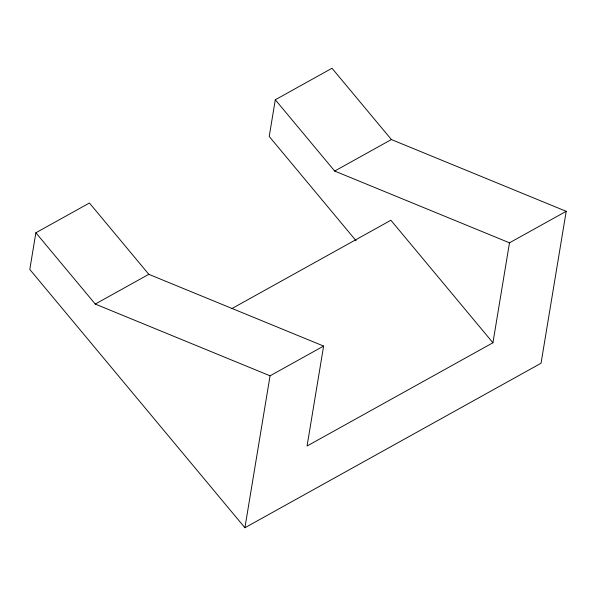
<?xml version="1.0" encoding="UTF-8"?>
<svg xmlns="http://www.w3.org/2000/svg" width="596" height="596" viewBox="0 0 596 596"><rect width="100%" height="100%" fill="white"/><g stroke="black" fill="none" stroke-linecap="round" stroke-linejoin="round"><path stroke-width="0.89" d="M566.2 211.312L509.483 242.818L492.937 342.767L307.067 446.017L323.613 346.067L148.814 274.316L89.43 203.012L35.872 232.768L29.8 269.459L244.911 527.743L541.049 363.232L566.2 211.312L391.393 139.553L332.009 68.257L275.3 99.763L269.221 136.462L356.11 240.784M244.911 527.743L270.062 375.815L323.613 346.067M35.872 232.768L95.256 304.064L148.814 274.316M275.3 99.763L334.676 171.059L391.393 139.553M231.814 308.624L390.894 220.252L492.937 342.767M334.676 171.059L509.483 242.818M95.256 304.064L270.062 375.815"/></g></svg>
